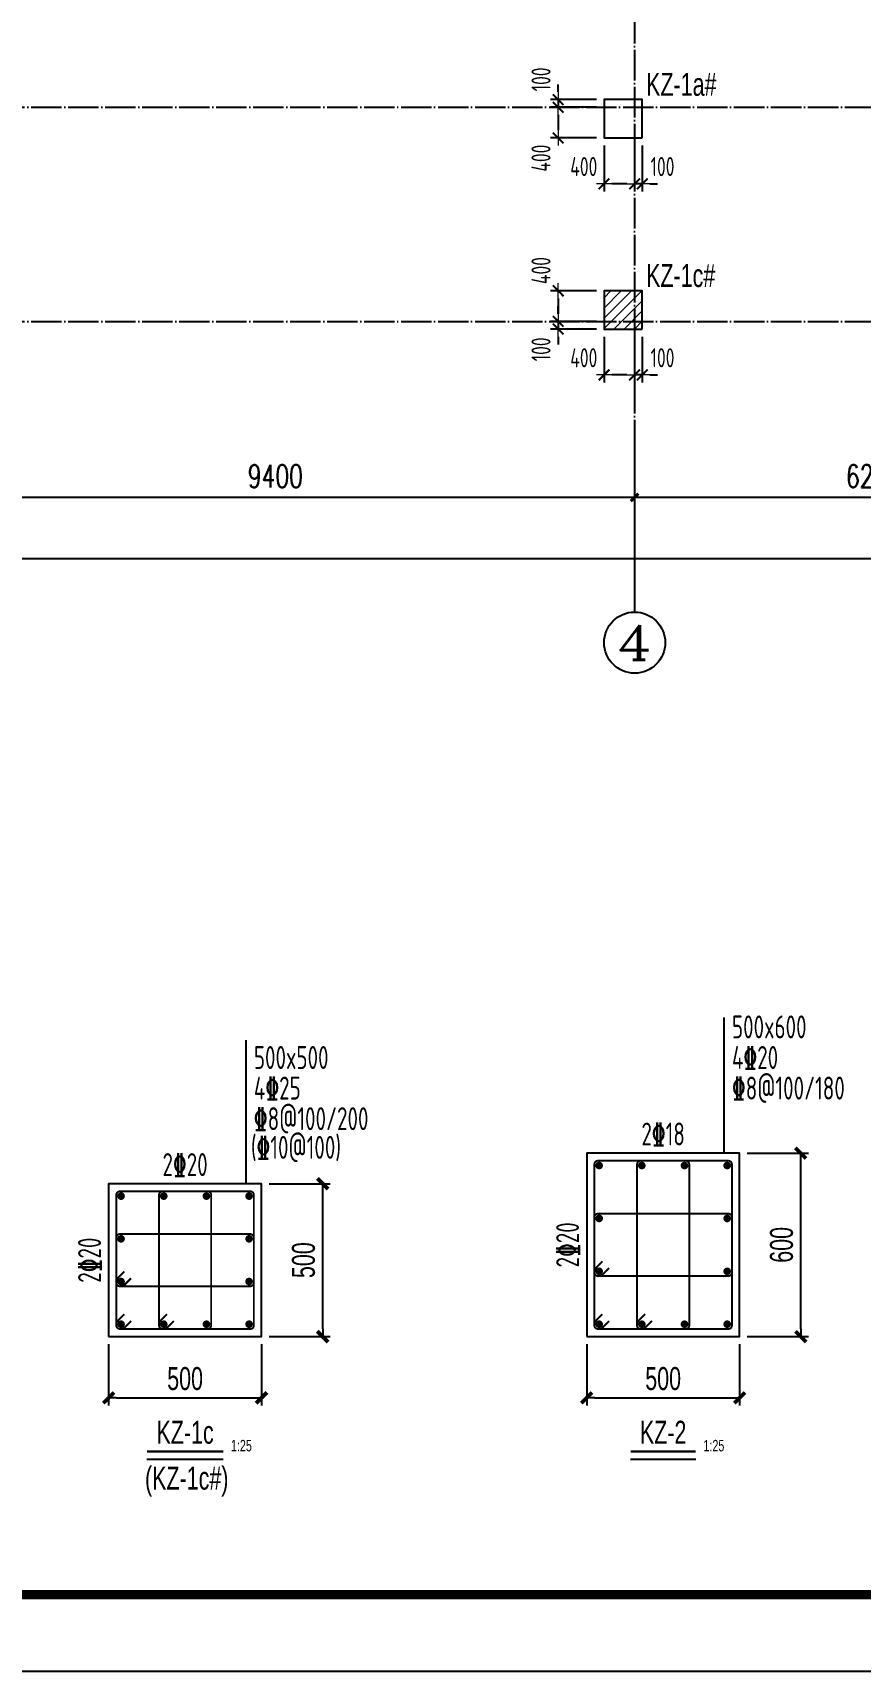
# Model space of a CAD drawing. Extents: x -441005 to 725361, y -182459 to 319313.
# Drawn here: x -15774 to -4948, y -39950 to -18526 of the extents above; entities that cross this region are included whole.
import ezdxf
from ezdxf.enums import TextEntityAlignment as Align

# ---------------------------------------------------------------- set-up
doc = ezdxf.new("R2010")
doc.units = 0
doc.header["$LTSCALE"] = 100
doc.linetypes.add('DOTE', pattern=[2.42, 2, -0.2, 0.02, -0.2])
doc.layers.get('0').update_dxf_attribs({"linetype": 'CONTINUOUS'})
doc.layers.get('Defpoints').update_dxf_attribs({"linetype": 'CONTINUOUS'})
for name, color, linetype in [('AXIS', 3, 'CONTINUOUS'), ('AXIS_TEXT', 7, 'CONTINUOUS'), ('COLU', 7, 'CONTINUOUS'), ('DOTE', 8, 'DOTE'), ('link', 6, 'CONTINUOUS'), ('outline', 7, 'CONTINUOUS'), ('REIN', 1, 'CONTINUOUS'), ('TEXT', 7, 'CONTINUOUS'), ('z-计算配筋', 7, 'CONTINUOUS'), ('z-详图标注', 3, 'CONTINUOUS'), ('图框', 7, 'CONTINUOUS')]:
    doc.layers.add(name, color=color, linetype=linetype)
doc.layers.add('COLU-平法定位', color=3, linetype='ByLayer', lineweight=18)
doc.layers.add('T填充图层(非模板)', color=251, linetype='CONTINUOUS', lineweight=0)
doc.styles.add('_TCH_AXIS', font='COMPLEX', dxfattribs={"bigfont": 'GBCBIG'})
doc.styles.add('_TCH_DIM_T3', font='simplex_.ttf', dxfattribs={"width": 0.705882, "bigfont": 'GBCBIG'})
doc.styles.add('BW_Dim', font='Bweng.shx', dxfattribs={"width": 0.7, "bigfont": 'hztxt.shx'})
doc.styles.add('BW_Label', font='Bweng.shx', dxfattribs={"width": 0.7, "bigfont": 'hztxt.shx'})
doc.styles.add('BW_Rein', font='Tssdeng.shx', dxfattribs={"width": 0.7, "bigfont": 'hztxt.shx'})
doc.styles.add('COMPLEX', font='COMPLEX')
doc.styles.add('TCCAD_Dimension', font='Tssdeng.shx', dxfattribs={"width": 0.7, "bigfont": 'hztxt.shx'})
doc.dimstyles.new('_TCH_ARCH&&100', dxfattribs={"dimtxt": 297.5, "dimasz": 100, "dimexe": 250, "dimexo": 300, "dimgap": 126.25, "dimtad": 1, "dimdec": 0, "dimzin": 0, "dimdsep": 46, "dimtxsty": '_TCH_DIM_T3', "dimblk": 'ARCHTICK', "dimcen": 0.09, "dimclrt": 7, "dimazin": 2, "dimtfac": 1, "dimtdec": 0, "dimtix": 1, "dimtmove": 2, "dimatfit": 3, "dimfxl": 0, "dimtolj": 1, "dimtzin": 0, "dimarcsym": 0})
doc.dimstyles.new('Cyz_25_100', dxfattribs={"dimtxt": 300, "dimasz": 100, "dimexe": 100, "dimexo": 100, "dimgap": 100, "dimtad": 1, "dimdec": 0, "dimlfac": 0.25, "dimzin": 0, "dimdsep": 46, "dimtxsty": 'BW_Dim', "dimblk": '_bwk', "dimcen": 0, "dimclrt": 7, "dimadec": 0, "dimazin": 0, "dimtfac": 1, "dimtdec": 0, "dimtix": 1, "dimtmove": 2, "dimatfit": 0, "dimfxl": 0, "dimtolj": 1, "dimtzin": 0, "dimarcsym": 0})
doc.dimstyles.new('TCCAD_100_100', dxfattribs={"dimtxt": 250, "dimasz": 100, "dimexe": 100, "dimexo": 100, "dimgap": 100, "dimtad": 1, "dimdec": 0, "dimzin": 0, "dimdsep": 46, "dimtxsty": 'TCCAD_Dimension', "dimblk": '_TCDBK100_100', "dimcen": 0, "dimclrt": 7, "dimadec": 0, "dimazin": 0, "dimtfac": 1, "dimtdec": 0, "dimtix": 1, "dimtmove": 2, "dimatfit": 3, "dimfxl": 0, "dimtolj": 1, "dimtzin": 0, "dimarcsym": 0})

# ---------------------------------------------------------------- blocks, each defined once
blk = doc.blocks.new('_AXISO')
blk.add_circle((0, 0), 0.5)
at = {"layer": 'AXIS_TEXT', "style": 'COMPLEX', "width": 1.041667}
blk.add_attdef('A', text='', height=0.56, dxfattribs=at).set_placement((-0.25, -0.28), (0.25, -0.28), align=Align.FIT)
blk = doc.blocks.new('_ArchTick')
at = {"color": 0, "linetype": 'ByBlock', "const_width": 0.4}
blk.add_lwpolyline([(-0.5, -0.5), (0.5, 0.5)], dxfattribs=at)
blk = doc.blocks.new('*D634')
at = {"layer": 'AXIS', "color": 0, "lineweight": -2}
for p, q in [((-17300, -23900), (-17300, -24850)), ((-7900, -23900), (-7900, -24850)), ((-17300, -24600), (-7900, -24600))]:
    blk.add_line(p, q, dxfattribs=at)
at = {"layer": 'Defpoints', "color": 0}
for p in [(-17300, -23600), (-7900, -23600), (-7900, -24600)]:
    blk.add_point(p, dxfattribs=at)
at = {"layer": 'AXIS', "color": 0, "lineweight": -2, "xscale": 100, "yscale": 100, "zscale": 100, "rotation": 180}
blk.add_blockref('_ArchTick', (-17300, -24600), dxfattribs=at)
at = {"layer": 'AXIS', "color": 0, "lineweight": -2, "xscale": 100, "yscale": 100, "zscale": 100}
blk.add_blockref('_ArchTick', (-7900, -24600), dxfattribs=at)
at = {"layer": 'AXIS', "color": 7, "insert": (-12600, -24325), "char_height": 297.5, "attachment_point": 5, "style": '_TCH_DIM_T3'}
blk.add_mtext('\\A1;9400', dxfattribs=at)
blk = doc.blocks.new('*D635')
at = {"layer": 'AXIS', "color": 0, "lineweight": -2}
for p, q in [((-7900, -23900), (-7900, -24850)), ((-1650, -23900), (-1650, -24850)), ((-7900, -24600), (-1650, -24600))]:
    blk.add_line(p, q, dxfattribs=at)
at = {"layer": 'Defpoints', "color": 0}
for p in [(-7900, -23600), (-1650, -23600), (-1650, -24600)]:
    blk.add_point(p, dxfattribs=at)
at = {"layer": 'AXIS', "color": 0, "lineweight": -2, "xscale": 100, "yscale": 100, "zscale": 100, "rotation": 180}
blk.add_blockref('_ArchTick', (-7900, -24600), dxfattribs=at)
at = {"layer": 'AXIS', "color": 0, "lineweight": -2, "xscale": 100, "yscale": 100, "zscale": 100}
blk.add_blockref('_ArchTick', (-1650, -24600), dxfattribs=at)
at = {"layer": 'AXIS', "color": 7, "insert": (-4775, -24325), "char_height": 297.5, "attachment_point": 5, "style": '_TCH_DIM_T3'}
blk.add_mtext('\\A1;6250', dxfattribs=at)
blk = doc.blocks.new('*D644')
at = {"layer": 'AXIS', "color": 0, "lineweight": -2}
for p, q in [((-29800, -23900), (-29800, -25650)), ((21950, -23900), (21950, -25650)), ((-29800, -25400), (21950, -25400))]:
    blk.add_line(p, q, dxfattribs=at)
at = {"layer": 'Defpoints', "color": 0}
for p in [(-29800, -23600), (21950, -23600), (21950, -25400)]:
    blk.add_point(p, dxfattribs=at)
at = {"layer": 'AXIS', "color": 0, "lineweight": -2, "xscale": 100, "yscale": 100, "zscale": 100, "rotation": 180}
blk.add_blockref('_ArchTick', (-29800, -25400), dxfattribs=at)
at = {"layer": 'AXIS', "color": 0, "lineweight": -2, "xscale": 100, "yscale": 100, "zscale": 100}
blk.add_blockref('_ArchTick', (21950, -25400), dxfattribs=at)
at = {"layer": 'AXIS', "color": 7, "insert": (-3925, -25125), "char_height": 297.5, "attachment_point": 5, "style": '_TCH_DIM_T3'}
blk.add_mtext('\\A1;51750', dxfattribs=at)
blk = doc.blocks.new('_TCDBK100_100')
blk.add_line((-1, 0), (1, 0))
at = {"const_width": 0.25}
blk.add_lwpolyline([(-0.7, -0.7), (0.7, 0.7)], dxfattribs=at)
blk = doc.blocks.new('*D717')
at = {"layer": 'COLU-平法定位', "color": 0, "linetype": 'Continuous', "lineweight": -2}
for p, q in [((-8900, -19300), (-8900, -19200)), ((-8400, -19400), (-9000, -19400)), ((-8900, -19400), (-8900, -19500)), ((-8400, -19500), (-9000, -19500)), ((-8900, -19600), (-8900, -19700))]:
    blk.add_line(p, q, dxfattribs=at)
at = {"layer": 'Defpoints', "color": 0, "linetype": 'Continuous'}
for p in [(-8300, -19400), (-8900, -19500), (-8300, -19500)]:
    blk.add_point(p, dxfattribs=at)
at = {"layer": 'COLU-平法定位', "color": 0, "linetype": 'Continuous', "lineweight": -2, "xscale": 100, "yscale": 100, "zscale": 100}
for p, rotation in [((-8900, -19400), 270), ((-8900, -19500), 90)]:
    blk.add_blockref('_TCDBK100_100', p, dxfattribs=dict(at, rotation=rotation))
at = {"layer": 'COLU-平法定位', "color": 7, "linetype": 'Continuous', "insert": (-9125, -19135), "char_height": 250, "attachment_point": 5, "rotation": 90, "style": 'TCCAD_Dimension'}
blk.add_mtext('\\A1;100', dxfattribs=at)
blk = doc.blocks.new('*D718')
at = {"layer": 'COLU-平法定位', "color": 0, "linetype": 'Continuous', "lineweight": -2}
for p, q in [((-8400, -19500), (-9000, -19500)), ((-8900, -19600), (-8900, -19800)), ((-8400, -19900), (-9000, -19900))]:
    blk.add_line(p, q, dxfattribs=at)
at = {"layer": 'Defpoints', "color": 0, "linetype": 'Continuous'}
for p in [(-8300, -19500), (-8900, -19900), (-8300, -19900)]:
    blk.add_point(p, dxfattribs=at)
at = {"layer": 'COLU-平法定位', "color": 0, "linetype": 'Continuous', "lineweight": -2, "xscale": 100, "yscale": 100, "zscale": 100}
for p, rotation in [((-8900, -19500), 90), ((-8900, -19900), 270)]:
    blk.add_blockref('_TCDBK100_100', p, dxfattribs=dict(at, rotation=rotation))
at = {"layer": 'COLU-平法定位', "color": 7, "linetype": 'Continuous', "insert": (-9125, -20165), "char_height": 250, "attachment_point": 5, "rotation": 90, "style": 'TCCAD_Dimension'}
blk.add_mtext('\\A1;400', dxfattribs=at)
blk = doc.blocks.new('*D719')
at = {"layer": 'COLU-平法定位', "color": 0, "linetype": 'Continuous', "lineweight": -2}
for p, q in [((-7900, -20000), (-7900, -20600)), ((-7800, -20000), (-7800, -20600)), ((-8000, -20500), (-8100, -20500)), ((-7800, -20500), (-7900, -20500)), ((-7700, -20500), (-7600, -20500))]:
    blk.add_line(p, q, dxfattribs=at)
at = {"layer": 'Defpoints', "color": 0, "linetype": 'Continuous'}
for p in [(-7900, -19900), (-7800, -19900), (-7900, -20500)]:
    blk.add_point(p, dxfattribs=at)
at = {"layer": 'COLU-平法定位', "color": 0, "linetype": 'Continuous', "lineweight": -2, "xscale": 100, "yscale": 100, "zscale": 100}
for p, rotation in [((-7900, -20500), 2.334537313969202e-08), ((-7800, -20500), 180.0000000233454)]:
    blk.add_blockref('_TCDBK100_100', p, dxfattribs=dict(at, rotation=rotation))
at = {"layer": 'COLU-平法定位', "color": 7, "linetype": 'Continuous', "insert": (-7535, -20275), "char_height": 250, "attachment_point": 5, "rotation": 0, "style": 'TCCAD_Dimension'}
blk.add_mtext('\\A1;100', dxfattribs=at)
blk = doc.blocks.new('*D720')
at = {"layer": 'COLU-平法定位', "color": 0, "linetype": 'Continuous', "lineweight": -2}
for p, q in [((-8300, -20000), (-8300, -20600)), ((-7900, -20000), (-7900, -20600)), ((-8000, -20500), (-8200, -20500))]:
    blk.add_line(p, q, dxfattribs=at)
at = {"layer": 'Defpoints', "color": 0, "linetype": 'Continuous'}
for p in [(-8300, -19900), (-7900, -19900), (-8300, -20500)]:
    blk.add_point(p, dxfattribs=at)
at = {"layer": 'COLU-平法定位', "color": 0, "linetype": 'Continuous', "lineweight": -2, "xscale": 100, "yscale": 100, "zscale": 100}
for p, rotation in [((-8300, -20500), 180.0000000233454), ((-7900, -20500), 2.334540560866571e-08)]:
    blk.add_blockref('_TCDBK100_100', p, dxfattribs=dict(at, rotation=rotation))
at = {"layer": 'COLU-平法定位', "color": 7, "linetype": 'Continuous', "insert": (-8565, -20275), "char_height": 250, "attachment_point": 5, "rotation": 0, "style": 'TCCAD_Dimension'}
blk.add_mtext('\\A1;400', dxfattribs=at)
blk = doc.blocks.new('*D721')
at = {"layer": 'COLU-平法定位', "color": 0, "linetype": 'Continuous', "lineweight": -2}
for p, q in [((-8400, -21900), (-9000, -21900)), ((-8900, -22000), (-8900, -22200)), ((-8400, -22300), (-9000, -22300))]:
    blk.add_line(p, q, dxfattribs=at)
at = {"layer": 'Defpoints', "color": 0, "linetype": 'Continuous'}
for p in [(-8300, -21900), (-8900, -22300), (-8300, -22300)]:
    blk.add_point(p, dxfattribs=at)
at = {"layer": 'COLU-平法定位', "color": 0, "linetype": 'Continuous', "lineweight": -2, "xscale": 100, "yscale": 100, "zscale": 100}
for p, rotation in [((-8900, -21900), 90), ((-8900, -22300), 270)]:
    blk.add_blockref('_TCDBK100_100', p, dxfattribs=dict(at, rotation=rotation))
at = {"layer": 'COLU-平法定位', "color": 7, "linetype": 'Continuous', "insert": (-9125, -21635), "char_height": 250, "attachment_point": 5, "rotation": 90, "style": 'TCCAD_Dimension'}
blk.add_mtext('\\A1;400', dxfattribs=at)
blk = doc.blocks.new('*D722')
at = {"layer": 'COLU-平法定位', "color": 0, "linetype": 'Continuous', "lineweight": -2}
for p, q in [((-8900, -22200), (-8900, -22100)), ((-8400, -22300), (-9000, -22300)), ((-8400, -22400), (-9000, -22400)), ((-8900, -22300), (-8900, -22400)), ((-8900, -22500), (-8900, -22600))]:
    blk.add_line(p, q, dxfattribs=at)
at = {"layer": 'Defpoints', "color": 0, "linetype": 'Continuous'}
for p in [(-8900, -22400), (-8300, -22300), (-8300, -22400)]:
    blk.add_point(p, dxfattribs=at)
at = {"layer": 'COLU-平法定位', "color": 0, "linetype": 'Continuous', "lineweight": -2, "xscale": 100, "yscale": 100, "zscale": 100}
for p, rotation in [((-8900, -22300), 270), ((-8900, -22400), 90)]:
    blk.add_blockref('_TCDBK100_100', p, dxfattribs=dict(at, rotation=rotation))
at = {"layer": 'COLU-平法定位', "color": 7, "linetype": 'Continuous', "insert": (-9125, -22665), "char_height": 250, "attachment_point": 5, "rotation": 90, "style": 'TCCAD_Dimension'}
blk.add_mtext('\\A1;100', dxfattribs=at)
blk = doc.blocks.new('*D723')
at = {"layer": 'COLU-平法定位', "color": 0, "linetype": 'Continuous', "lineweight": -2}
for p, q in [((-7900, -22500), (-7900, -23100)), ((-7800, -22500), (-7800, -23100)), ((-8000, -23000), (-8100, -23000)), ((-7800, -23000), (-7900, -23000)), ((-7700, -23000), (-7600, -23000))]:
    blk.add_line(p, q, dxfattribs=at)
at = {"layer": 'Defpoints', "color": 0, "linetype": 'Continuous'}
for p in [(-7900, -22400), (-7800, -22400), (-7900, -23000)]:
    blk.add_point(p, dxfattribs=at)
at = {"layer": 'COLU-平法定位', "color": 0, "linetype": 'Continuous', "lineweight": -2, "xscale": 100, "yscale": 100, "zscale": 100}
for p, rotation in [((-7900, -23000), 2.334537313969202e-08), ((-7800, -23000), 180.0000000233454)]:
    blk.add_blockref('_TCDBK100_100', p, dxfattribs=dict(at, rotation=rotation))
at = {"layer": 'COLU-平法定位', "color": 7, "linetype": 'Continuous', "insert": (-7535, -22775), "char_height": 250, "attachment_point": 5, "rotation": 0, "style": 'TCCAD_Dimension'}
blk.add_mtext('\\A1;100', dxfattribs=at)
blk = doc.blocks.new('*D724')
at = {"layer": 'COLU-平法定位', "color": 0, "linetype": 'Continuous', "lineweight": -2}
for p, q in [((-8300, -22500), (-8300, -23100)), ((-7900, -22500), (-7900, -23100)), ((-8000, -23000), (-8200, -23000))]:
    blk.add_line(p, q, dxfattribs=at)
at = {"layer": 'Defpoints', "color": 0, "linetype": 'Continuous'}
for p in [(-8300, -22400), (-7900, -22400), (-8300, -23000)]:
    blk.add_point(p, dxfattribs=at)
at = {"layer": 'COLU-平法定位', "color": 0, "linetype": 'Continuous', "lineweight": -2, "xscale": 100, "yscale": 100, "zscale": 100}
for p, rotation in [((-8300, -23000), 180.0000000233454), ((-7900, -23000), 2.334540560866571e-08)]:
    blk.add_blockref('_TCDBK100_100', p, dxfattribs=dict(at, rotation=rotation))
at = {"layer": 'COLU-平法定位', "color": 7, "linetype": 'Continuous', "insert": (-8565, -22775), "char_height": 250, "attachment_point": 5, "rotation": 0, "style": 'TCCAD_Dimension'}
blk.add_mtext('\\A1;400', dxfattribs=at)
blk = doc.blocks.new('_bwk')
blk.add_line((-1, 0), (0, 0))
blk.add_lwpolyline([(-0.7, -0.7, 0.5, 0.5, 0), (0.7, 0.7, 0.5, 0.5, 0)], format="xyseb")
blk = doc.blocks.new('*D1220')
at = {"layer": 'Defpoints', "color": 0}
for p in [(-6527, -33175), (-5727, -33175), (-6527, -35575)]:
    blk.add_point(p, dxfattribs=at)
at = {"layer": 'z-详图标注', "color": 0, "lineweight": -2}
for p, q in [((-6427, -33175), (-5627, -33175)), ((-5727, -35475), (-5727, -33275)), ((-6427, -35575), (-5627, -35575))]:
    blk.add_line(p, q, dxfattribs=at)
at = {"layer": 'z-详图标注', "color": 0, "lineweight": -2, "xscale": 100, "yscale": 100, "zscale": 100}
for p, rotation in [((-5727, -33175), 90), ((-5727, -35575), 270)]:
    blk.add_blockref('_bwk', p, dxfattribs=dict(at, rotation=rotation))
at = {"layer": 'z-详图标注', "color": 7, "insert": (-5977, -34375), "char_height": 300, "attachment_point": 5, "rotation": 90, "style": 'BW_Dim'}
blk.add_mtext('\\A1;600', dxfattribs=at)
blk = doc.blocks.new('*D1221')
at = {"layer": 'Defpoints', "color": 0}
for p in [(-8527, -35575), (-6527, -35575), (-6527, -36375)]:
    blk.add_point(p, dxfattribs=at)
at = {"layer": 'z-详图标注', "color": 0, "lineweight": -2}
for p, q in [((-8527, -35675), (-8527, -36475)), ((-6527, -35675), (-6527, -36475)), ((-8427, -36375), (-6627, -36375))]:
    blk.add_line(p, q, dxfattribs=at)
at = {"layer": 'z-详图标注', "color": 0, "lineweight": -2, "xscale": 100, "yscale": 100, "zscale": 100, "rotation": 180}
blk.add_blockref('_bwk', (-8527, -36375), dxfattribs=at)
at = {"layer": 'z-详图标注', "color": 0, "lineweight": -2, "xscale": 100, "yscale": 100, "zscale": 100}
blk.add_blockref('_bwk', (-6527, -36375), dxfattribs=at)
at = {"layer": 'z-详图标注', "color": 7, "insert": (-7527, -36125), "char_height": 300, "attachment_point": 5, "style": 'BW_Dim'}
blk.add_mtext('\\A1;500', dxfattribs=at)
blk = doc.blocks.new('*D1222')
at = {"layer": 'Defpoints', "color": 0}
for p in [(-12781, -33575), (-11981, -33575), (-12781, -35575)]:
    blk.add_point(p, dxfattribs=at)
at = {"layer": 'z-详图标注', "color": 0, "lineweight": -2}
for p, q in [((-12681, -33575), (-11881, -33575)), ((-11981, -35475), (-11981, -33675)), ((-12681, -35575), (-11881, -35575))]:
    blk.add_line(p, q, dxfattribs=at)
at = {"layer": 'z-详图标注', "color": 0, "lineweight": -2, "xscale": 100, "yscale": 100, "zscale": 100}
for p, rotation in [((-11981, -33575), 90), ((-11981, -35575), 270)]:
    blk.add_blockref('_bwk', p, dxfattribs=dict(at, rotation=rotation))
at = {"layer": 'z-详图标注', "color": 7, "insert": (-12231, -34575), "char_height": 300, "attachment_point": 5, "rotation": 90, "style": 'BW_Dim'}
blk.add_mtext('\\A1;500', dxfattribs=at)
blk = doc.blocks.new('*D1223')
at = {"layer": 'Defpoints', "color": 0}
for p in [(-14781, -35575), (-12781, -35575), (-12781, -36375)]:
    blk.add_point(p, dxfattribs=at)
at = {"layer": 'z-详图标注', "color": 0, "lineweight": -2}
for p, q in [((-14781, -35675), (-14781, -36475)), ((-12781, -35675), (-12781, -36475)), ((-14681, -36375), (-12881, -36375))]:
    blk.add_line(p, q, dxfattribs=at)
at = {"layer": 'z-详图标注', "color": 0, "lineweight": -2, "xscale": 100, "yscale": 100, "zscale": 100, "rotation": 180}
blk.add_blockref('_bwk', (-14781, -36375), dxfattribs=at)
at = {"layer": 'z-详图标注', "color": 0, "lineweight": -2, "xscale": 100, "yscale": 100, "zscale": 100}
blk.add_blockref('_bwk', (-12781, -36375), dxfattribs=at)
at = {"layer": 'z-详图标注', "color": 7, "insert": (-13781, -36125), "char_height": 300, "attachment_point": 5, "style": 'BW_Dim'}
blk.add_mtext('\\A1;500', dxfattribs=at)
blk = doc.blocks.new('A2+1_2')
at = {"layer": '图框'}
blk.add_lwpolyline([(0, 0), (89100, 0), (89100, 42000), (0, 42000)], close=True, dxfattribs=at)
at = {"layer": '图框', "const_width": 120}
blk.add_lwpolyline([(2500, 1000), (88100, 1000), (88100, 41000), (2500, 41000)], close=True, dxfattribs=at)

msp = doc.modelspace()

# ---------------------------------------------------------------- hatches: boundary and pattern name
at = {"layer": 'T填充图层(非模板)'}
h = msp.add_hatch(dxfattribs=at)
h.set_pattern_fill('ANSI31', color=6, scale=30, style=0)
h.set_pattern_definition([(45, (43125, -141100), (-67.35192, 67.35192), [])])
h.paths.add_polyline_path([(-7800, -22400), (-7800, -21900), (-8300, -21900), (-8300, -22400)])

# ---------------------------------------------------------------- linework, layer by layer
at = {"layer": 'AXIS'}
msp.add_line((-7900, -23600), (-7900, -26100), dxfattribs=at)
at = {"layer": 'COLU'}
for points in [[(-7800, -19900), (-7800, -19400), (-8300, -19400), (-8300, -19900)], [(-7800, -22400), (-7800, -21900), (-8300, -21900), (-8300, -22400)]]:
    msp.add_lwpolyline(points, close=True, dxfattribs=at)
at = {"layer": 'DOTE', "ltscale": 2}
for p, q in [((-7900, -8100), (-7900, -23600)), ((-30800, -19500), (23400, -19500)), ((-30800, -22300), (23400, -22300))]:
    msp.add_line(p, q, dxfattribs=at)
at = {"layer": 'link', "color": 1, "const_width": 25}
for points in [[(-8232.5, -35369), (-8324.4, -35460.9, -0.1989124), (-8358.3, -35475), (-8378.8, -35475, -0.4142136), (-8426.8, -35427), (-8426.8, -33323, -0.4142136), (-8378.8, -33275), (-6674.8, -33275, -0.4142136), (-6626.8, -33323), (-6626.8, -35427, -0.4142136), (-6674.8, -35475), (-8378.8, -35475, -0.4142136), (-8426.8, -35427), (-8426.8, -35406.5, -0.1989124), (-8412.8, -35372.6), (-8320.9, -35280.6)], [(-14486.7, -35369), (-14578.6, -35460.9, -0.1989124), (-14612.6, -35475), (-14633.1, -35475, -0.4142136), (-14681.1, -35427), (-14681.1, -33723, -0.4142136), (-14633.1, -33675), (-12929.1, -33675, -0.4142136), (-12881.1, -33723), (-12881.1, -35427, -0.4142136), (-12929.1, -35475), (-14633.1, -35475, -0.4142136), (-14681.1, -35427), (-14681.1, -35406.5, -0.1989124), (-14667, -35372.6), (-14575.1, -35280.6)]]:
    msp.add_lwpolyline(points, format="xyb", dxfattribs=at)
at = {"layer": 'link', "const_width": 25}
for points in [[(-7674.1, -35369), (-7766.1, -35460.9, -0.1989124), (-7800, -35475), (-7820.5, -35475, -0.4142136), (-7868.5, -35427), (-7868.5, -33323, -0.4142136), (-7820.5, -33275), (-7233.2, -33275, -0.4142136), (-7185.2, -33323), (-7185.2, -35427, -0.4142136), (-7233.2, -35475), (-7820.5, -35475, -0.4142136), (-7868.5, -35427), (-7868.5, -35406.5, -0.1989124), (-7854.5, -35372.6), (-7762.5, -35280.6)], [(-13928.4, -35369), (-14020.3, -35460.9, -0.1989124), (-14054.2, -35475), (-14074.7, -35475, -0.4142136), (-14122.7, -35427), (-14122.7, -33723, -0.4142136), (-14074.7, -33675), (-13487.4, -33675, -0.4142136), (-13439.4, -33723), (-13439.4, -35427, -0.4142136), (-13487.4, -35475), (-14074.7, -35475, -0.4142136), (-14122.7, -35427), (-14122.7, -35406.5, -0.1989124), (-14108.7, -35372.6), (-14016.8, -35280.6)], [(-8320.9, -34589), (-8412.8, -34680.9, 0.1989124), (-8426.8, -34714.8), (-8426.8, -34735.3, 0.4142136), (-8378.8, -34783.3), (-6674.8, -34783.3, 0.4142136), (-6626.8, -34735.3), (-6626.8, -34014.7, 0.4142136), (-6674.8, -33966.7), (-8378.8, -33966.7, 0.4142136), (-8426.8, -34014.7), (-8426.8, -34735.3, 0.4142136), (-8378.8, -34783.3), (-8358.3, -34783.3, 0.1989124), (-8324.4, -34769.3), (-8232.5, -34677.4)], [(-14575.1, -34722.3), (-14667, -34814.2, 0.1989124), (-14681.1, -34848.2), (-14681.1, -34868.7, 0.4142136), (-14633.1, -34916.7), (-12929.1, -34916.7, 0.4142136), (-12881.1, -34868.7), (-12881.1, -34281.3, 0.4142136), (-12929.1, -34233.3), (-14633.1, -34233.3, 0.4142136), (-14681.1, -34281.3), (-14681.1, -34868.7, 0.4142136), (-14633.1, -34916.7), (-14612.6, -34916.7, 0.1989124), (-14578.6, -34902.6), (-14486.7, -34810.7)]]:
    msp.add_lwpolyline(points, format="xyb", dxfattribs=at)
at = {"layer": 'outline'}
for points in [[(-8526.8, -35575), (-6526.8, -35575), (-6526.8, -33175), (-8526.8, -33175)], [(-14781.1, -35575), (-12781.1, -35575), (-12781.1, -33575), (-14781.1, -33575)]]:
    msp.add_lwpolyline(points, close=True, dxfattribs=at)
at = {"layer": 'REIN', "const_width": 50}
for points in [[(-8389.3, -33337.5, 1), (-8339.3, -33337.5, 1)], [(-7831, -33337.5, 1), (-7781, -33337.5, 1)], [(-7272.7, -33337.5, 1), (-7222.7, -33337.5, 1)], [(-6714.3, -33337.5, 1), (-6664.3, -33337.5, 1)], [(-14643.6, -33737.5, 1), (-14593.6, -33737.5, 1)], [(-14085.2, -33737.5, 1), (-14035.2, -33737.5, 1)], [(-13526.9, -33737.5, 1), (-13476.9, -33737.5, 1)], [(-12968.6, -33737.5, 1), (-12918.6, -33737.5, 1)], [(-8389.3, -34029.2, 1), (-8339.3, -34029.2, 1)], [(-6714.3, -34029.2, 1), (-6664.3, -34029.2, 1)], [(-14643.6, -34295.8, 1), (-14593.6, -34295.8, 1)], [(-12968.6, -34295.8, 1), (-12918.6, -34295.8, 1)], [(-8389.3, -34720.8, 1), (-8339.3, -34720.8, 1)], [(-6714.3, -34720.8, 1), (-6664.3, -34720.8, 1)], [(-14643.6, -34854.2, 1), (-14593.6, -34854.2, 1)], [(-12968.6, -34854.2, 1), (-12918.6, -34854.2, 1)], [(-14643.6, -35412.5, 1), (-14593.6, -35412.5, 1)], [(-14085.2, -35412.5, 1), (-14035.2, -35412.5, 1)], [(-13526.9, -35412.5, 1), (-13476.9, -35412.5, 1)], [(-12968.6, -35412.5, 1), (-12918.6, -35412.5, 1)], [(-8389.3, -35412.5, 1), (-8339.3, -35412.5, 1)], [(-7831, -35412.5, 1), (-7781, -35412.5, 1)], [(-7272.7, -35412.5, 1), (-7222.7, -35412.5, 1)], [(-6714.3, -35412.5, 1), (-6664.3, -35412.5, 1)]]:
    msp.add_lwpolyline(points, format="xyb", close=True, dxfattribs=at)
at = {"layer": 'z-计算配筋'}
for p, q in [((-6726.8, -33175), (-6726.8, -31400)), ((-12981.1, -33575), (-12981.1, -31700)), ((-14280.9, -37175), (-13281.3, -37175)), ((-7954, -37175), (-7099.7, -37175))]:
    msp.add_line(p, q, dxfattribs=at)
at = {"layer": 'z-计算配筋', "const_width": 30}
for points in [[(-14280.9, -37075), (-13281.3, -37075)], [(-7954, -37075), (-7099.7, -37075)]]:
    msp.add_lwpolyline(points, dxfattribs=at)

# ---------------------------------------------------------------- block references
msp.add_blockref('A2+1_2', (-40300, -39950))
at = {"layer": 'AXIS'}
ref = msp.add_blockref('_AXISO', (-7900, -26500), dxfattribs=dict(at, xscale=800, yscale=800, zscale=800))
ref.add_attrib('A', '4', dxfattribs={"layer": 'AXIS_TEXT', "height": 452.5, "style": '_TCH_AXIS', "width": 1.3125}).set_placement((-8126.3, -26726.3), (-7673.7, -26726.3), align=Align.FIT)

# ---------------------------------------------------------------- texts
at = {"layer": 'TEXT', "style": 'BW_Dim', "width": 0.7}
for s, p in [('KZ-1a#', (-7750, -19349.6)), ('KZ-1c#', (-7750, -21849.6))]:
    msp.add_text(s, height=300, dxfattribs=at).set_placement(p)
at = {"layer": 'z-计算配筋', "width": 0.7}
for s, height, style, p in [('500x600', 300, 'BW_Rein', (-6626.8, -31675)), ('500x500', 300, 'BW_Rein', (-12881.1, -32075)), ('4%%13220', 300, 'BW_Rein', (-6626.8, -32075)), ('%%1328@100/180', 300, 'BW_Rein', (-6626.8, -32475)), ('4%%13225', 300, 'BW_Rein', (-12881.1, -32475)), ('%%1328@100/200', 300, 'BW_Rein', (-12881.1, -32875)), ('(%%13210@100)', 300, 'BW_Rein', (-12920.3, -33250)), ('1:25', 150, 'BW_Label', (-13181.3, -37075)), ('1:25', 150, 'BW_Label', (-6999.7, -37075))]:
    msp.add_text(s, height=height, dxfattribs=dict(at, style=style)).set_placement(p)
for s, style, p in [('2%%13218', 'BW_Rein', (-7526.8, -33075)), ('2%%13220', 'BW_Rein', (-13781.1, -33475)), ('KZ-1c', 'BW_Label', (-13781.1, -36975)), ('KZ-2', 'BW_Label', (-7526.8, -36975)), ('(KZ-1c#)', 'BW_Label', (-13759.6, -37575))]:
    msp.add_text(s, height=300, dxfattribs=dict(at, style=style)).set_placement(p, align=Align.CENTER)
at = {"layer": 'z-计算配筋', "style": 'BW_Rein', "width": 0.7}
for p in [(-8626.8, -34375), (-14881.1, -34575)]:
    msp.add_text('2%%13220', height=300, rotation=90, dxfattribs=at).set_placement(p, align=Align.CENTER)

# ---------------------------------------------------------------- dimensions: what is measured, and where the dimension line sits
at = {"layer": 'AXIS'}
for p1, p2, distance, picture, middle in [((-29800, -23600), (21950, -23600), -1800, '*D644', (-3925, -25125)), ((-17300, -23600), (-7900, -23600), -1000, '*D634', (-12600, -24325)), ((-7900, -23600), (-1650, -23600), -1000, '*D635', (-4775, -24325))]:
    dim = msp.add_aligned_dim(p1=p1, p2=p2, distance=distance, dimstyle='_TCH_ARCH&&100', dxfattribs=at)
    dim.commit()
    dim.dimension.update_dxf_attribs({"geometry": picture, "text_midpoint": middle})
at = {"layer": 'COLU-平法定位', "linetype": 'Continuous'}
for base, p1, p2, angle, picture, middle in [((-8900, -19500), (-8300, -19400), (-8300, -19500), 270, '*D717', (-9125, -19135)), ((-8900, -19900), (-8300, -19500), (-8300, -19900), 270, '*D718', (-9125, -20165)), ((-8300, -20500), (-7900, -19900), (-8300, -19900), 180, '*D720', (-8565, -20275)), ((-7900, -20500), (-7800, -19900), (-7900, -19900), 180, '*D719', (-7535, -20275)), ((-8900, -22300), (-8300, -21900), (-8300, -22300), 270, '*D721', (-9125, -21635)), ((-8900, -22400), (-8300, -22300), (-8300, -22400), 270, '*D722', (-9125, -22665)), ((-8300, -23000), (-7900, -22400), (-8300, -22400), 180, '*D724', (-8565, -22775)), ((-7900, -23000), (-7800, -22400), (-7900, -22400), 180, '*D723', (-7535, -22775))]:
    dim = msp.add_linear_dim(base=base, p1=p1, p2=p2, angle=angle, dimstyle='TCCAD_100_100', dxfattribs=at)
    dim.commit()
    dim.dimension.update_dxf_attribs({"geometry": picture, "text_midpoint": middle, "dimtype": 160})
at = {"layer": 'z-详图标注'}
for base, p1, p2, picture, middle in [((-5726.8, -33175), (-6526.8, -35575), (-6526.8, -33175), '*D1220', (-5976.8, -34375)), ((-11981.1, -33575), (-12781.1, -35575), (-12781.1, -33575), '*D1222', (-12231.1, -34575))]:
    dim = msp.add_linear_dim(base=base, p1=p1, p2=p2, angle=90, dimstyle='Cyz_25_100', dxfattribs=at)
    dim.commit()
    dim.dimension.update_dxf_attribs({"geometry": picture, "text_midpoint": middle})
for base, p1, p2, picture, middle in [((-12781.1, -36375), (-14781.1, -35575), (-12781.1, -35575), '*D1223', (-13781.1, -36125)), ((-6526.8, -36375), (-8526.8, -35575), (-6526.8, -35575), '*D1221', (-7526.8, -36125))]:
    dim = msp.add_linear_dim(base=base, p1=p1, p2=p2, dimstyle='Cyz_25_100', dxfattribs=at)
    dim.commit()
    dim.dimension.update_dxf_attribs({"geometry": picture, "text_midpoint": middle})

doc.saveas('drawing.dxf')
